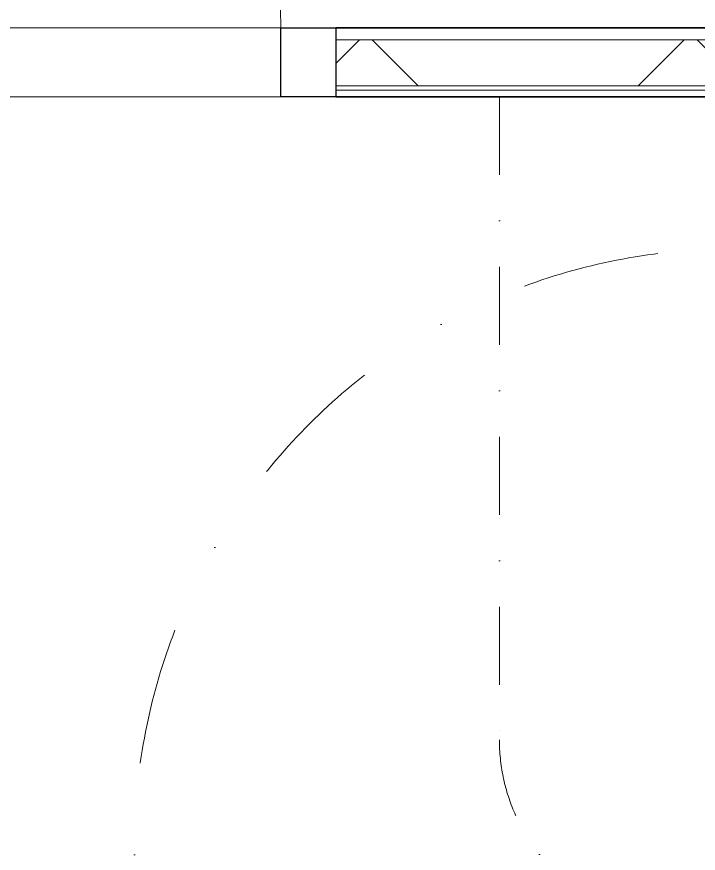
# Model space of a CAD drawing. Header units: millimetres. Extents: x -46592 to 140440, y -36427 to 76663.
# Drawn here: x 39572 to 40314, y 52494 to 53405 of the extents above; entities that cross this region are included whole.
import ezdxf

# ---------------------------------------------------------------- set-up
doc = ezdxf.new("R2010")
doc.units = ezdxf.units.MM
doc.linetypes.add('Pistekatko 3_2_mm', pattern=[350, 150, -100, 0, -100])
doc.linetypes.add('pistekatko tiheä_2_', pattern=[185, 85, -50, 0, -50])
for name, color, linetype, lineweight in [('AR-C_APUVIIVA-1', 1, 'Pistekatko 3_2_mm', 18), ('AR-C_APUVIIVA-2', 1, 'pistekatko tiheä_2_', 18), ('AR1243_ULKOOVI', 3, 'Continuous', 18), ('AR1243_ULKOOVI-1', 3, 'Continuous', 25), ('AR1311_VS', 2, 'Continuous', 18), ('AR1311_VS-1', 2, 'Continuous', 35), ('AR21_PUTKIOSA', 6, 'Continuous', 18)]:
    doc.layers.add(name, color=color, linetype=linetype, lineweight=lineweight)

# ---------------------------------------------------------------- blocks, each defined once
blk = doc.blocks.new('ARC_OK1 - kostean tilan sisäovi-puu - KPH-elementtiovi - 9x21-1650277-04 2_ krs')
at = {"layer": 'AR1243_ULKOOVI'}
for p, q in [((395, 37.5), (-395, 37.5)), ((-395, -37.5), (395, -37.5)), ((395, -37.5), (395, -827.5))]:
    blk.add_line(p, q, dxfattribs=at)
blk.add_arc((395, -37.5), 790, 180, 270, dxfattribs=at)
at = {"layer": 'AR1243_ULKOOVI-1'}
for p, q in [((-455, -37.5), (-455, 37.5)), ((-455, 37.5), (-395, 37.5)), ((-395, 37.5), (-395, -37.5)), ((395, -37.5), (395, 37.5)), ((395, 37.5), (455, 37.5)), ((455, 37.5), (455, -37.5)), ((-395, -37.5), (-455, -37.5)), ((455, -37.5), (395, -37.5))]:
    blk.add_line(p, q, dxfattribs=at)
blk = doc.blocks.new('Shower_columns_15486 - Suihku-2256353-04 2_ krs')
at = {"layer": 'AR-C_APUVIIVA-2'}
blk.add_line((450, 900), (-250, 900), dxfattribs=at)
blk.add_arc((-250, 700), 200, 90, 180, dxfattribs=at)

msp = doc.modelspace()

# ---------------------------------------------------------------- hatches: boundary and pattern name
at = {"layer": 'AR1311_VS'}
h = msp.add_hatch(dxfattribs=at)
h.set_pattern_fill('FP_1', color=256, style=0, pattern_type=2)
h.set_pattern_definition([(45, (0, 0), (-176.7767, 176.7767), []), (135, (0, 0), (-176.7767, -176.7767), [])])
h.paths.add_polyline_path([(38902.03, 53329.76), (39009.03, 53329.76), (39009.03, 53379.76), (38897.03, 53379.76), (38897.03, 53329.76)], flags=0)
h.paths.add_polyline_path([(39919.03, 53329.76), (41059.03, 53329.76), (41059.03, 53379.76), (39919.03, 53379.76)], flags=0)

# ---------------------------------------------------------------- linework, layer by layer
at = {"layer": 'AR-C_APUVIIVA-1'}
msp.add_arc((40349.79, 52501.88), 650, 35.35953, 190.42372, dxfattribs=at)
at = {"layer": 'AR1311_VS'}
for p, q in [((41059.03, 53379.76), (39919.03, 53379.76)), ((41009.03, 53329.76), (39919.03, 53329.76)), ((41004.03, 53324.76), (39919.03, 53324.76))]:
    msp.add_line(p, q, dxfattribs=at)
at = {"layer": 'AR1311_VS-1'}
for p, q in [((41074.03, 53392.76), (39919.03, 53392.76)), ((39919.03, 53317.76), (40997.03, 53317.76))]:
    msp.add_line(p, q, dxfattribs=at)

# ---------------------------------------------------------------- block references
at = {"layer": 'AR1243_ULKOOVI', "rotation": 180}
msp.add_blockref('ARC_OK1 - kostean tilan sisäovi-puu - KPH-elementtiovi - 9x21-1650277-04 2_ krs', (39464.03, 53355.26), dxfattribs=at)
at = {"layer": 'AR21_PUTKIOSA', "rotation": 89.9999999999926}
msp.add_blockref('Shower_columns_15486 - Suihku-2256353-04 2_ krs', (40997.03, 52867.76), dxfattribs=at)

doc.saveas('drawing.dxf')
